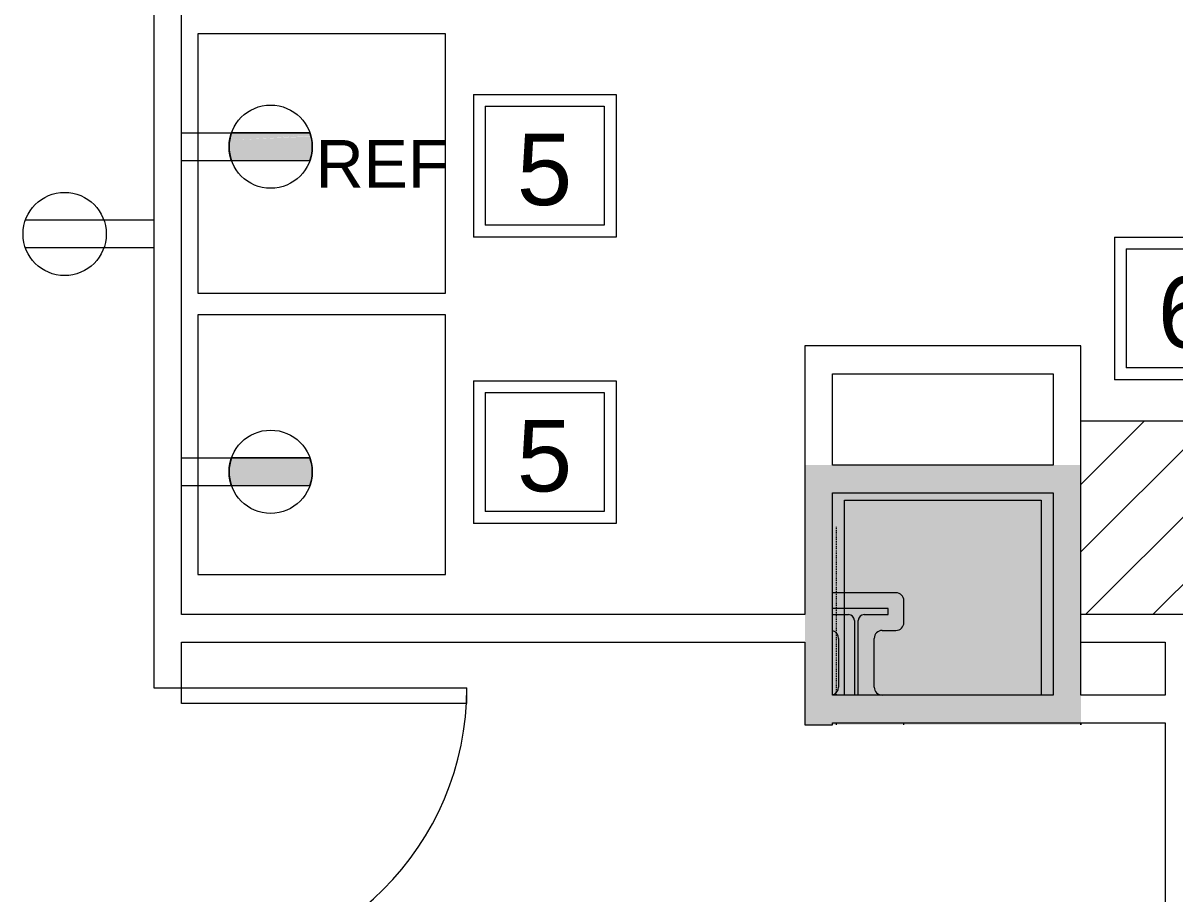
# Model space of a CAD drawing. Header units: inches. Extents: x 1 to 4637, y -664 to 702.
# Drawn here: x 1242.9 to 1388.2, y -131.8 to -21.9 of the extents above; entities that cross this region are included whole.
import ezdxf

# ---------------------------------------------------------------- set-up
doc = ezdxf.new("R2010")
doc.units = ezdxf.units.IN
doc.header["$MEASUREMENT"] = 0
doc.linetypes.add('IMPORT-Hidden 1_8_', pattern=[0.1875, 0.125, -0.0625])
doc.layers.get('Defpoints').update_dxf_attribs({"lineweight": 9})
for name, color, linetype, lineweight in [('A-ANNO-NOTE', 131, 'Continuous', 20), ('A-DETL-GENF', 92, 'Continuous', 9), ('A-DETL-HDLN', 7, 'IMPORT-Hidden 1_8_', 9), ('A-DOOR', 31, 'Continuous', 9), ('A-DOOR-FRAM', 31, 'Continuous', 9), ('A-GLAZ', 151, 'Continuous', 9), ('A-WALL-PATT', 111, 'Continuous', 13), ('B-BASE', 7, 'Continuous', 9), ('I-WALL', 2, 'Continuous', 9), ('NABCA_dwg', 8, 'Continuous', 9), ('Q-CASE', 31, 'Continuous', 9), ('Q-SPCQ', 91, 'Continuous', 9), ('Q-SPCQ-IDEN', 132, 'Continuous', 9)]:
    doc.layers.add(name, color=color, linetype=linetype, lineweight=lineweight)
doc.styles.add('Arial', font='arial.ttf', dxfattribs={"height": 9})
doc.styles.add('Arial_3', font='arial.ttf', dxfattribs={"height": 6})

# ---------------------------------------------------------------- blocks, each defined once
blk = doc.blocks.new('Single-Flush - With Sidelight - 36_ x 96_-2457190-New Construction - Tel_Data_Elec Plan')
at = {"layer": 'A-DOOR', "color": 250, "lineweight": 20}
for p, q in [((-16, 37.75), (-18, 37.75)), ((-18, 1.75), (-18, 37.75)), ((-16, 37.75), (-16, 1.75)), ((-16, 1.75), (-18, 1.75))]:
    blk.add_line(p, q, dxfattribs=at)
at = {"layer": 'A-DOOR'}
blk.add_arc((-18, 1.75), 36, 360, 90, dxfattribs=at)
at = {"layer": 'A-DOOR-FRAM', "color": 250, "lineweight": 20}
blk.add_line((58, -1.75), (58, 1.75), dxfattribs=at)
at = {"layer": 'A-GLAZ', "color": 250, "lineweight": 20}
for p, q in [((56, 0.75), (20, 0.75)), ((20, 0.75), (20, 0.25)), ((20, 0.25), (56, 0.25)), ((56, 0.25), (56, 0.75))]:
    blk.add_line(p, q, dxfattribs=at)
blk = doc.blocks.new('Refrigerator - Default-2456999-New Construction - Tel_Data_Elec Plan')
at = {"layer": 'Q-SPCQ'}
for p, q in [((16.37, 15.05), (-16.38, 15.05)), ((-16.38, 15.05), (-16.38, -16.2)), ((16.37, -16.2), (16.37, 15.05)), ((-16.38, -16.2), (16.37, -16.2))]:
    blk.add_line(p, q, dxfattribs=at)
blk = doc.blocks.new('Counter Top _No Backsplash_ - Standard Counter Top-2403562-New Construction - Tel_Data_Elec Plan')
at = {"layer": 'Q-CASE', "lineweight": 13}
h = blk.add_hatch(dxfattribs=at)
h.set_pattern_fill('FP_20', color=8, style=0, pattern_type=2)
h.set_pattern_definition([(225, (2128.975, -97.126), (4.24264, -4.24264), [])])
h.paths.add_polyline_path([(42.17, -0.62), (-47.26, -0.62), (-47.26, -25), (51.35, -25), (51.35, -0.62)], flags=0)
blk.add_line((-47.26, -25), (51.35, -25), dxfattribs=at)
blk = doc.blocks.new('NABCA_dwg_MA-2900-8th-120718_dwg-2391440-New Construction - Test Fit Plan-2421454-New Construction - Tel_Data_Elec Plan')
at = {"layer": 'B-BASE'}
h = blk.add_hatch(color=256, dxfattribs=at)
h.paths.add_polyline_path([(-8056.19, -3350.93), (-8024.86, -3350.93), (-8024.86, -3350.68), (-8056.19, -3350.68), (-8056.19, -3350.81)], flags=0)
h.paths.add_polyline_path([(-8055.94, -3347.18), (-8054.69, -3347.18), (-8054.69, -3322.6), (-8029.86, -3322.6), (-8029.86, -3347.18), (-8028.36, -3347.18), (-8028.36, -3321.65), (-8056.19, -3321.65), (-8056.19, -3347.18)], flags=0)
for p, q in [((-8048.19, -3334.27), (-8056.19, -3334.27)), ((-8047.19, -3338.02), (-8047.19, -3335.27)), ((-8056.19, -3337.02), (-8054.19, -3337.02)), ((-8053.44, -3337.77), (-8053.44, -3347.18)), ((-8052.94, -3347.18), (-8052.94, -3337.77)), ((-8049.94, -3339.02), (-8048.19, -3339.02)), ((-8055.44, -3340.02), (-8055.44, -3346.18)), ((-8050.94, -3346.18), (-8050.94, -3340.02)), ((-8047.19, -3350.93), (-8047.19, -3350.68)), ((-8024.86, -3350.93), (-8024.86, -3350.68)), ((-8024.86, -3350.68), (-8024.86, -3350.93))]:
    blk.add_line(p, q, dxfattribs=at)
at = {"layer": 'B-BASE', "flags": 128}
for points in [[(-8054.69, -3334.27), (-8054.69, -3322.6), (-8029.86, -3322.6), (-8029.86, -3347.18)], [(-8054.69, -3347.18), (-8054.69, -3322.6), (-8029.86, -3322.6), (-8029.86, -3347.18)], [(-8052.19, -3337.02), (-8049.19, -3337.02), (-8049.19, -3336.27), (-8056.19, -3336.27)]]:
    blk.add_lwpolyline(points, dxfattribs=at)
at = {"layer": 'B-BASE'}
for centre, radius, start, end in [((-8048.19, -3335.27), 1, 0, 90), ((-8054.19, -3337.77), 0.75, 0, 90), ((-8052.19, -3337.77), 0.75, 90, 180), ((-8048.19, -3338.02), 1, 270, 0), ((-8056.44, -3340.02), 1, 0, 73.931), ((-8049.94, -3340.02), 1, 90, 180), ((-8056.44, -3346.18), 1, 286.069, 0), ((-8049.94, -3346.18), 1, 180, 270)]:
    blk.add_arc(centre, radius, start, end, dxfattribs=at)
at = {"layer": 'Defpoints'}
blk.add_line((-8024.86, -3350.68), (-8024.86, -3350.93), dxfattribs=at)
blk = doc.blocks.new('NABCA_dwg-2391440-New Construction - Tel_Data_Elec Plan')
at = {"layer": 'A-DETL-HDLN'}
for p, q in [((2046.8, -106.68), (2046.8, -85.43)), ((2046.8, -110.43), (2046.8, -110.18))]:
    blk.add_line(p, q, dxfattribs=at)
blk.add_blockref('NABCA_dwg_MA-2900-8th-120718_dwg-2391440-New Construction - Test Fit Plan-2421454-New Construction - Tel_Data_Elec Plan', (10102.48, 3240.5))
blk = doc.blocks.new('FORM Equipment_Fixture Tag - Square-214315-New Construction - Tel_Data_Elec Plan')
at = {"layer": 'A-ANNO-NOTE'}
for p, q in [((-0.09375, 0.09375), (0.09375, 0.09375)), ((-0.09375, 0.09375), (0.09375, 0.09375)), ((-0.09375, 0.09375), (0.09375, 0.09375)), ((-0.09375, 0.09375), (-0.09375, -0.09375)), ((0.09375, 0.09375), (0.09375, -0.09375)), ((-0.078125, 0.078125), (-0.078125, -0.078125)), ((-0.078125, 0.078125), (0.078125, 0.078125)), ((0.078125, 0.078125), (0.078125, -0.078125)), ((0.078125, -0.078125), (-0.078125, -0.078125)), ((0.09375, -0.09375), (-0.09375, -0.09375))]:
    blk.add_line(p, q, dxfattribs=at)

msp = doc.modelspace()

# ---------------------------------------------------------------- hatches: boundary and pattern name
at = {"layer": 'A-ANNO-NOTE', "lineweight": 9}
for points in [[(1279.25, -38.78), (1279.25, -36.2), (1268.93, -37.02)], [(1268.93, -37.02), (1279.25, -36.2), (1268.97, -36.66)], [(1268.97, -36.66), (1279.18, -35.97), (1269.13, -35.97), (1269.09, -36.16)], [(1268.97, -36.66), (1279.23, -36.16), (1279.18, -35.97), (1276.45, -36.16)], [(1279.18, -35.97), (1269.2, -35.75), (1269.13, -35.97)], [(1279.18, -35.97), (1279.11, -35.75), (1269.2, -35.75)], [(1279.41, -37.61), (1279.41, -37.37), (1279.25, -36.2)], [(1279.25, -38.78), (1279.41, -37.61), (1279.25, -36.2)], [(1269.07, -38.78), (1268.93, -37.02), (1268.91, -37.61)], [(1269.13, -39.01), (1279.25, -38.78), (1268.93, -37.02)], [(1279.25, -38.78), (1279.3, -38.55), (1279.41, -37.61)], [(1279.3, -38.55), (1279.36, -38.2), (1279.41, -37.61)], [(1279.18, -39.01), (1279.25, -38.78), (1269.13, -39.01)], [(1279.11, -39.23), (1269.13, -39.01), (1269.2, -39.23)], [(1279.11, -39.23), (1279.18, -39.01), (1269.13, -39.01)], [(1268.97, -77.67), (1279.18, -76.98), (1269.13, -76.98)], [(1268.97, -77.67), (1279.25, -77.21), (1279.18, -76.98)], [(1279.18, -76.98), (1269.2, -76.76), (1269.13, -76.98)], [(1279.18, -76.98), (1279.11, -76.76), (1269.2, -76.76)], [(1269.07, -79.79), (1268.93, -78.02), (1268.91, -78.62)], [(1279.25, -79.79), (1279.25, -77.21), (1268.93, -78.02)], [(1268.93, -78.02), (1279.25, -77.21), (1268.97, -77.67)], [(1269.13, -80.01), (1279.25, -79.79), (1268.93, -78.02)], [(1279.41, -78.62), (1279.41, -78.38), (1279.25, -77.21)], [(1279.25, -79.79), (1279.41, -78.62), (1279.25, -77.21)], [(1279.18, -80.01), (1279.25, -79.79), (1269.13, -80.01)], [(1279.25, -79.79), (1279.3, -79.56), (1279.41, -78.62)], [(1279.3, -79.56), (1279.36, -79.21), (1279.41, -78.62)], [(1279.11, -80.24), (1269.13, -80.01), (1269.2, -80.24)], [(1279.11, -80.24), (1279.18, -80.01), (1269.13, -80.01)]]:
    msp.add_hatch(color=256, dxfattribs=at).paths.add_polyline_path(points, flags=0)
at = {"layer": 'A-DETL-GENF'}
h = msp.add_hatch(color=7, dxfattribs=at)
h.paths.add_polyline_path([(3422.25, -109.43), (3446.53, -109.43), (3446.53, -82.11), (3421.71, -82.11), (3421.71, -109.43)], flags=0)
h.paths.add_polyline_path([(1346.56, -106.68), (1371.39, -106.68), (1371.39, -82.11), (1346.56, -82.11), (1346.56, -105.51)], flags=0)
h.paths.add_polyline_path([(1371.39, 116.9), (1371.39, 144.23), (1346.56, 144.23), (1346.56, 116.9), (1346.75, 116.9)], flags=0)
h.paths.add_polyline_path([(3446.53, 118.35), (3446.53, 144.23), (3421.71, 144.23), (3421.71, 118.35), (3442.99, 118.35)], flags=0)
h.paths.add_polyline_path([(1372.89, 149.4), (1376.39, 149.4), (1376.39, 149.65), (1345.25, 149.65), (1345.25, 149.4), (1347.63, 149.4)], flags=0)
at = {"layer": 'A-WALL-PATT'}
for points in [[(1341.56, -110.43), (1345.06, -110.43), (1345.06, -77.65), (1341.56, -77.65), (1341.56, -108.96)], [(1345.06, -81.15), (1376.39, -81.15), (1376.39, -77.65), (1345.06, -77.65)], [(1376.39, -110.18), (1376.39, -81.15), (1372.89, -81.15), (1372.89, -110.18)], [(1372.89, -110.18), (1372.89, -106.68), (1345.06, -106.68), (1345.06, -110.18), (1355.87, -110.18)]]:
    msp.add_hatch(color=8, dxfattribs=at).paths.add_polyline_path(points, flags=0)

# ---------------------------------------------------------------- linework, layer by layer
at = {"layer": 'A-ANNO-NOTE'}
for p, q in [((1262.91, -35.75), (1279.11, -35.75)), ((1279.11, -35.75), (1269.2, -35.75)), ((1262.91, -39.23), (1279.11, -39.23)), ((1269.2, -39.23), (1279.11, -39.23)), ((1259.41, -46.76), (1243.21, -46.76)), ((1259.41, -50.25), (1243.21, -50.25)), ((1262.91, -76.76), (1279.11, -76.76)), ((1279.11, -76.76), (1269.2, -76.76)), ((1262.91, -80.24), (1279.11, -80.24)), ((1269.2, -80.24), (1279.11, -80.24))]:
    msp.add_line(p, q, dxfattribs=at)
for centre in [(1274.16, -37.49), (1248.16, -48.5), (1274.16, -78.5)]:
    msp.add_circle(centre, 5.25, dxfattribs=at)
for centre, start, end in [((1274.16, -37.49), 160.6207, 199.3793), ((1274.16, -37.49), 340.6207, 19.3793), ((1274.16, -78.5), 160.6207, 199.3793), ((1274.16, -78.5), 340.6207, 19.3793)]:
    msp.add_arc(centre, 5.25, start, end, dxfattribs=at)
at = {"layer": 'I-WALL', "color": 250, "lineweight": 20}
for p, q in [((1259.41, 153.15), (1259.41, -105.75)), ((1262.91, -96.5), (1262.91, -17.24)), ((1376.39, -62.63), (1341.56, -62.63)), ((1341.56, -62.63), (1341.56, -96.5)), ((1376.39, -106.68), (1376.39, -62.63)), ((1345.06, -77.65), (1345.06, -66.13)), ((1345.06, -66.13), (1372.89, -66.13)), ((1372.89, -66.13), (1372.89, -77.65)), ((1372.89, -77.65), (1345.06, -77.65)), ((1345.06, -106.68), (1345.06, -81.15)), ((1345.06, -81.15), (1372.89, -81.15)), ((1372.89, -81.15), (1372.89, -106.68)), ((1341.56, -96.5), (1262.91, -96.5)), ((1475, -96.5), (1376.39, -96.5)), ((1262.91, -105.75), (1262.91, -100)), ((1262.91, -100), (1341.56, -100)), ((1341.56, -100), (1341.56, -110.43)), ((1376.39, -100), (1387, -100)), ((1387, -100), (1387, -106.68)), ((1259.41, -105.75), (1262.91, -105.75)), ((1372.89, -106.68), (1345.06, -106.68)), ((1387, -106.68), (1376.39, -106.68)), ((1341.56, -110.43), (1345.06, -110.43)), ((1345.06, -110.43), (1345.06, -110.18)), ((1345.06, -110.18), (1387, -110.18)), ((1387, -110.18), (1387, -248.01))]:
    msp.add_line(p, q, dxfattribs=at)

# ---------------------------------------------------------------- block references
at = {"layer": 'A-ANNO-NOTE', "xscale": 96, "yscale": 96, "zscale": 96}
for p in [(1308.73, -39.89), (1389.6, -57.89), (1308.73, -76.01)]:
    msp.add_blockref('FORM Equipment_Fixture Tag - Square-214315-New Construction - Tel_Data_Elec Plan', p, dxfattribs=at)
at = {"layer": 'A-DOOR', "lineweight": 13, "rotation": 270}
msp.add_blockref('Single-Flush - With Sidelight - 36_ x 96_-2457190-New Construction - Tel_Data_Elec Plan', (1261.16, -123.75), dxfattribs=at)
at = {"layer": 'NABCA_dwg', "color": 7}
msp.add_blockref('NABCA_dwg-2391440-New Construction - Tel_Data_Elec Plan', (-701.24, 0), dxfattribs=at)
at = {"layer": 'Q-CASE', "lineweight": 13, "rotation": 180}
msp.add_blockref('Counter Top _No Backsplash_ - Standard Counter Top-2403562-New Construction - Tel_Data_Elec Plan', (1427.74, -97.13), dxfattribs=at)
at = {"layer": 'Q-SPCQ', "rotation": 89.9999999999995}
for p in [(1280, -39.6), (1280, -75.08)]:
    msp.add_blockref('Refrigerator - Default-2456999-New Construction - Tel_Data_Elec Plan', p, dxfattribs=at)

# ---------------------------------------------------------------- texts
at = {"layer": 'A-ANNO-NOTE', "lineweight": 9, "char_height": 9, "width": 8.484, "attachment_point": 1, "style": 'Arial'}
for s, insert in [('5', (1305.21, -35.86)), ('6', (1386.08, -53.86)), ('5', (1305.21, -71.98))]:
    msp.add_mtext(s, dxfattribs=dict(at, insert=insert))
at = {"layer": 'Q-SPCQ-IDEN', "insert": (1279.84, -36.65), "char_height": 6, "width": 20.907, "attachment_point": 1, "style": 'Arial_3'}
msp.add_mtext('REF', dxfattribs=at)

doc.saveas('drawing.dxf')
